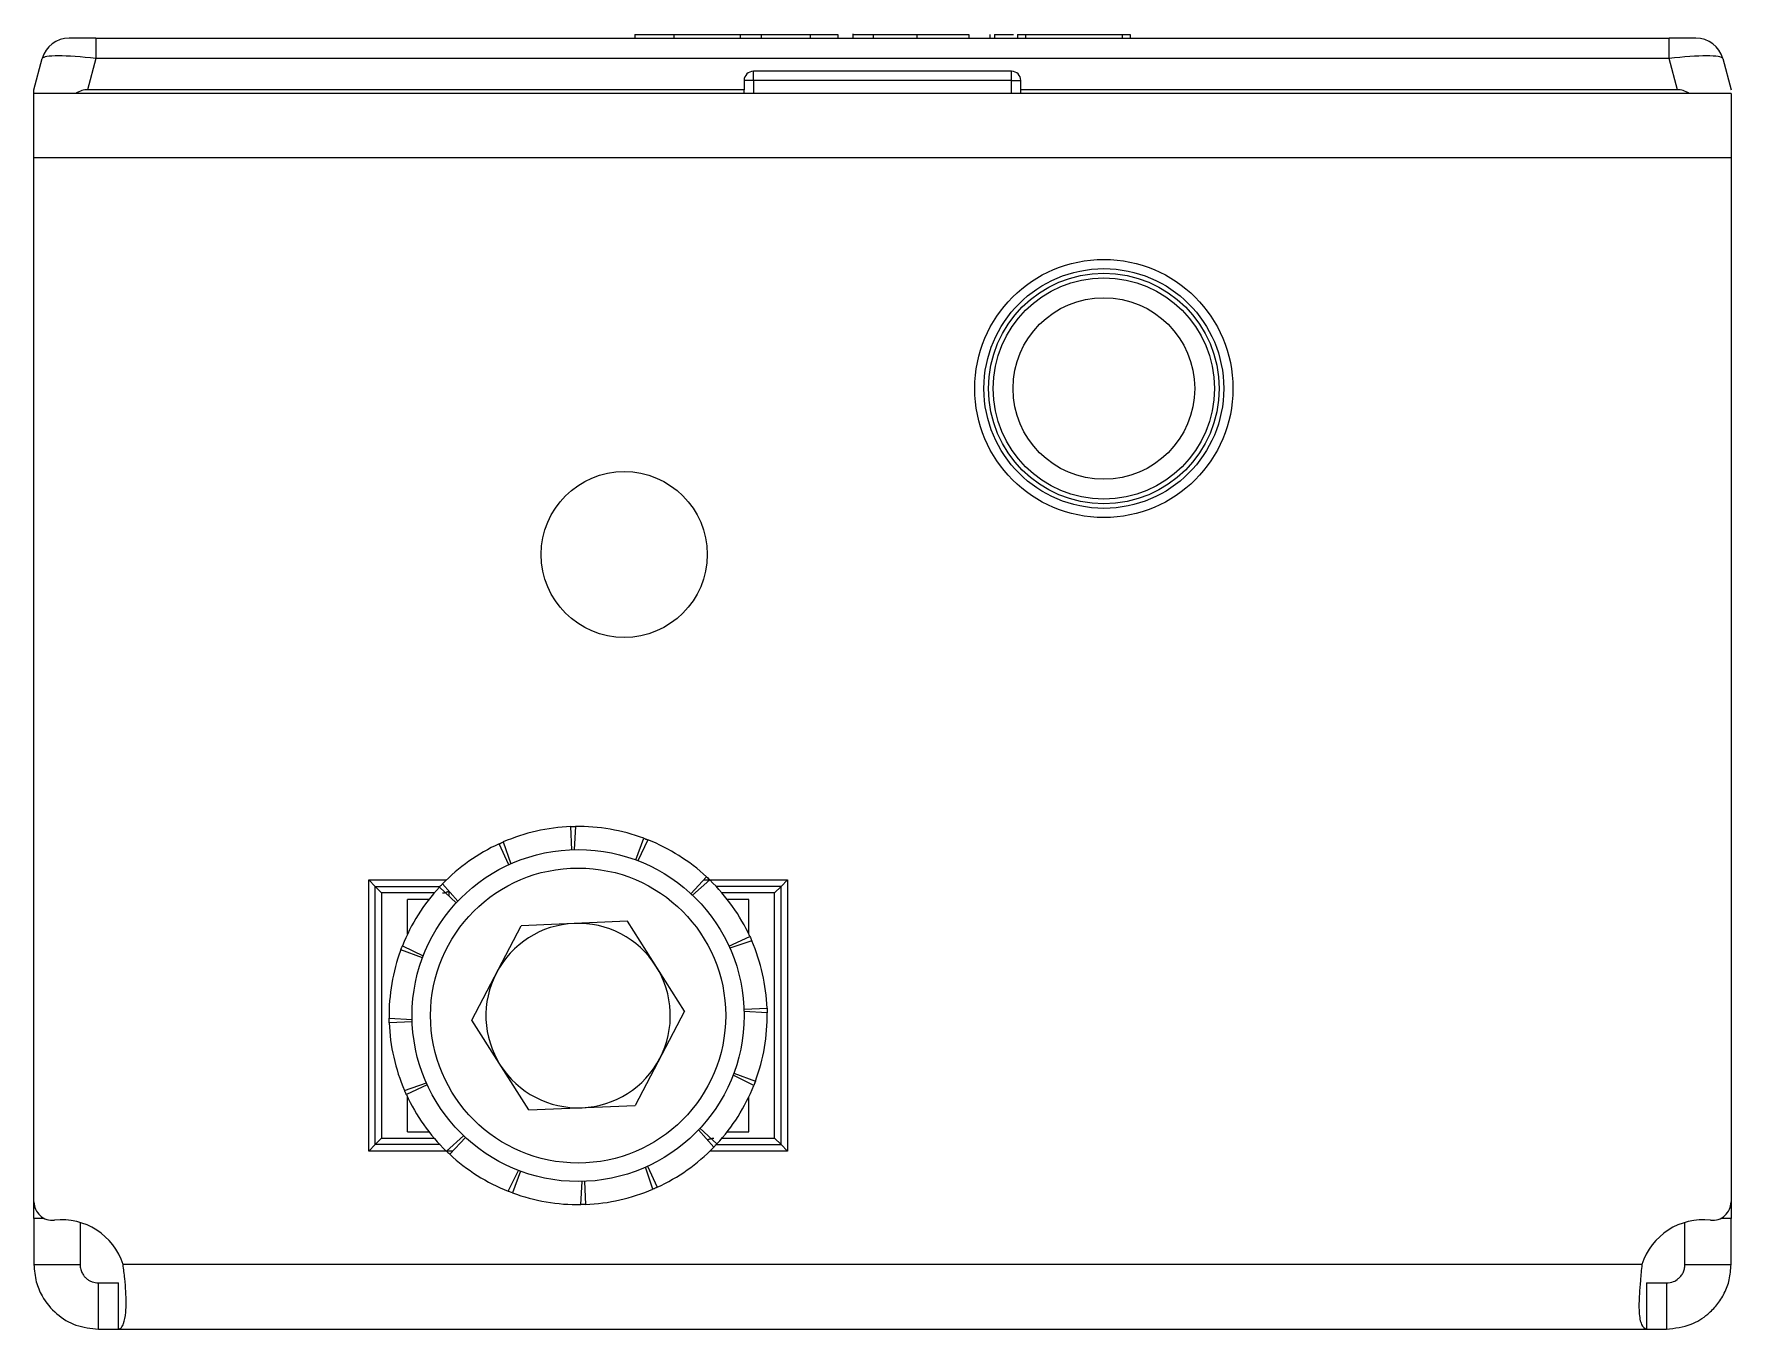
# Model space of a CAD drawing. Header units: millimetres. Extents: x -99 to 5725, y -1371 to 671.
# Drawn here: x 1643.6 to 1735.6, y -484.7 to -414.5 of the extents above; entities that cross this region are included whole.
import ezdxf

# ---------------------------------------------------------------- set-up
doc = ezdxf.new("R2010")
doc.units = ezdxf.units.MM

msp = doc.modelspace()

# ---------------------------------------------------------------- linework, layer by layer
at = {"color": 7, "linetype": 'Continuous', "lineweight": 25}
for p, q in [((1646.998, -414.722), (1645.549, -414.722)), ((1646.998, -414.722), (1732.297, -414.722)), ((1676.22, -414.522), (1676.22, -414.722)), ((1681.875, -414.522), (1681.935, -414.522)), ((1681.935, -414.522), (1681.935, -414.722)), ((1681.935, -414.522), (1683.066, -414.522)), ((1683.066, -414.522), (1683.066, -414.722)), ((1683.066, -414.522), (1685.733, -414.522)), ((1685.733, -414.522), (1685.733, -414.722)), ((1685.733, -414.522), (1687.221, -414.522)), ((1687.221, -414.522), (1687.221, -414.722)), ((1688.033, -414.497), (1688.033, -414.722)), ((1691.501, -414.522), (1694.33, -414.522)), ((1694.33, -414.522), (1694.33, -414.722)), ((1695.472, -414.522), (1695.472, -414.722)), ((1695.725, -414.522), (1695.725, -414.722)), ((1696.961, -414.522), (1696.961, -414.722)), ((1697.396, -414.522), (1702.64, -414.522)), ((1703.075, -414.522), (1703.075, -414.722)), ((1733.746, -414.722), (1732.297, -414.722)), ((1643.647, -417.522), (1644.1, -415.833)), ((1735.195, -415.833), (1735.647, -417.522)), ((1696.647, -416.522), (1682.647, -416.522)), ((1643.647, -417.722), (1643.647, -417.522)), ((1682.147, -417.522), (1646.545, -417.522)), ((1682.147, -417.022), (1682.147, -417.522)), ((1682.147, -417.722), (1682.147, -417.522)), ((1697.147, -417.522), (1697.147, -417.022)), ((1732.75, -417.522), (1697.147, -417.522)), ((1697.147, -417.722), (1697.147, -417.522)), ((1735.647, -417.722), (1643.647, -417.722)), ((1643.647, -421.222), (1643.647, -417.722)), ((1735.647, -417.722), (1735.647, -421.222)), ((1643.647, -477.821), (1643.647, -421.222)), ((1735.647, -421.222), (1735.647, -477.821)), ((1672.8, -458.728), (1672.752, -457.479)), ((1673.002, -457.473), (1672.926, -458.724)), ((1676.268, -459.28), (1676.702, -458.108)), ((1669.385, -459.546), (1668.863, -458.41)), ((1669.091, -458.309), (1669.499, -459.494)), ((1676.935, -458.197), (1676.386, -459.324)), ((1661.797, -460.372), (1662.147, -460.722)), ((1662.147, -474.722), (1662.147, -460.722)), ((1662.147, -460.722), (1665.66, -460.722)), ((1662.147, -460.722), (1662.497, -461.072)), ((1666.543, -461.608), (1665.625, -460.759)), ((1665.797, -460.577), (1666.629, -461.516)), ((1679.261, -461.117), (1680.11, -460.2)), ((1680.291, -460.371), (1679.353, -461.203)), ((1684.147, -460.722), (1680.635, -460.722)), ((1683.797, -461.072), (1684.147, -460.722)), ((1684.147, -460.722), (1684.497, -460.372)), ((1684.147, -474.722), (1684.147, -460.722)), ((1663.897, -463.306), (1663.897, -461.422)), ((1665.062, -461.422), (1663.897, -461.422)), ((1666.147, -460.972), (1666.147, -461.242)), ((1682.397, -461.422), (1681.233, -461.422)), ((1682.397, -463.306), (1682.397, -461.422)), ((1675.819, -462.604), (1670.051, -462.849)), ((1678.916, -467.476), (1675.819, -462.604)), ((1667.379, -467.967), (1670.051, -462.849)), ((1681.323, -463.959), (1682.459, -463.437)), ((1682.56, -463.665), (1681.375, -464.074)), ((1664.706, -464.601), (1663.533, -464.167)), ((1663.623, -463.934), (1664.75, -464.483)), ((1682.141, -467.374), (1683.39, -467.326)), ((1662.898, -467.867), (1664.15, -467.943)), ((1664.154, -468.069), (1662.905, -468.117)), ((1670.476, -472.84), (1667.379, -467.967)), ((1678.916, -467.476), (1676.244, -472.594)), ((1683.396, -467.576), (1682.145, -467.5)), ((1682.672, -471.509), (1681.545, -470.96)), ((1681.589, -470.842), (1682.761, -471.276)), ((1663.734, -471.778), (1664.92, -471.369)), ((1664.971, -471.484), (1663.836, -472.006)), ((1663.897, -474.022), (1663.897, -472.137)), ((1670.476, -472.84), (1676.244, -472.594)), ((1682.397, -474.022), (1682.397, -472.137)), ((1662.147, -474.722), (1662.497, -474.372)), ((1663.897, -474.022), (1665.062, -474.022)), ((1666.003, -475.072), (1666.942, -474.24)), ((1667.034, -474.326), (1666.184, -475.244)), ((1680.498, -474.866), (1679.666, -473.927)), ((1679.752, -473.835), (1680.669, -474.684)), ((1681.233, -474.022), (1682.397, -474.022)), ((1683.797, -474.372), (1684.147, -474.722)), ((1661.797, -475.072), (1662.147, -474.722)), ((1665.66, -474.722), (1662.147, -474.722)), ((1680.635, -474.722), (1684.147, -474.722)), ((1684.147, -474.722), (1684.497, -475.072)), ((1669.36, -477.246), (1669.909, -476.119)), ((1670.026, -476.163), (1669.593, -477.336)), ((1677.204, -477.135), (1676.795, -475.949)), ((1676.91, -475.897), (1677.432, -477.033)), ((1673.293, -477.971), (1673.369, -476.719)), ((1673.494, -476.715), (1673.543, -477.964)), ((1643.647, -478.718), (1643.647, -477.821)), ((1735.647, -477.821), (1735.647, -478.718)), ((1643.647, -478.718), (1643.647, -481.222)), ((1646.147, -478.939), (1646.147, -481.222)), ((1733.147, -481.222), (1733.147, -478.939)), ((1735.647, -481.222), (1735.647, -478.718)), ((1643.647, -481.222), (1646.147, -481.222)), ((1733.147, -481.222), (1735.647, -481.222)), ((1647.147, -484.722), (1647.147, -482.222)), ((1647.147, -482.222), (1648.234, -482.222)), ((1648.234, -484.722), (1648.234, -482.222)), ((1731.061, -482.222), (1731.061, -484.722)), ((1731.061, -482.222), (1732.147, -482.222)), ((1732.147, -482.222), (1732.147, -484.722)), ((1647.147, -484.722), (1648.234, -484.722)), ((1648.234, -484.722), (1731.061, -484.722)), ((1731.061, -484.722), (1732.147, -484.722))]:
    msp.add_line(p, q, dxfattribs=at)
at = {"color": 8, "linetype": 'Continuous', "lineweight": 18}
for p, q in [((1646.998, -414.722), (1646.998, -415.833)), ((1678.33, -414.522), (1678.33, -414.722)), ((1689.139, -414.522), (1689.139, -414.722)), ((1691.501, -414.522), (1691.501, -414.722)), ((1697.396, -414.522), (1697.396, -414.722)), ((1702.64, -414.522), (1702.64, -414.722)), ((1732.297, -415.833), (1732.297, -414.722)), ((1646.998, -415.833), (1646.545, -417.522)), ((1732.297, -415.833), (1646.998, -415.833)), ((1732.75, -417.522), (1732.297, -415.833)), ((1682.647, -417.022), (1682.647, -416.522)), ((1696.647, -417.022), (1696.647, -416.522)), ((1682.647, -417.022), (1682.147, -417.022)), ((1682.647, -417.022), (1682.647, -417.722)), ((1696.647, -417.022), (1682.647, -417.022)), ((1696.647, -417.022), (1697.147, -417.022)), ((1696.647, -417.722), (1696.647, -417.022)), ((1735.647, -421.222), (1643.647, -421.222)), ((1661.797, -475.072), (1661.797, -460.372)), ((1661.797, -460.372), (1666.003, -460.372)), ((1679.951, -460.372), (1680.291, -460.372)), ((1680.292, -460.372), (1684.497, -460.372)), ((1684.497, -460.372), (1684.497, -475.072)), ((1665.347, -461.072), (1662.497, -461.072)), ((1662.497, -461.072), (1662.497, -474.372)), ((1683.797, -461.072), (1680.947, -461.072)), ((1683.797, -474.372), (1683.797, -461.072)), ((1662.497, -474.372), (1665.347, -474.372)), ((1680.947, -474.372), (1683.797, -474.372)), ((1666.003, -475.072), (1661.797, -475.072)), ((1666.344, -475.072), (1666.003, -475.072)), ((1684.497, -475.072), (1680.292, -475.072)), ((1644.207, -478.718), (1643.647, -478.718)), ((1735.647, -478.718), (1735.088, -478.718)), ((1730.815, -481.222), (1648.479, -481.222))]:
    msp.add_line(p, q, dxfattribs=at)
at = {"color": 7, "linetype": 'Continuous', "lineweight": 25}
for centre, radius in [((1701.647, -433.722), 7), ((1701.647, -433.722), 6.5), ((1701.647, -433.722), 6), ((1701.647, -433.722), 4.925), ((1675.647, -442.722), 4.5), ((1673.147, -467.722), 9)]:
    msp.add_circle(centre, radius, dxfattribs=at)
at = {"color": 8, "linetype": 'Continuous', "lineweight": 18}
for centre, radius in [((1701.647, -433.722), 6.25), ((1673.147, -467.722), 8)]:
    msp.add_circle(centre, radius, dxfattribs=at)
at = {"color": 7, "linetype": 'Continuous', "lineweight": 25}
for centre, radius, start, end in [((1645.549, -416.222), 1.5, 90, 165), ((1733.746, -416.222), 1.5, 15, 90), ((1682.647, -417.022), 0.5, 90, 180), ((1696.647, -417.022), 0.5, 0, 90), ((1673.147, -467.722), 10.25, 92.21037, 113.31447), ((1673.147, -467.722), 10.25, 69.71037, 90.81447), ((1673.147, -467.722), 10.25, 114.71037, 135.81447), ((1673.147, -467.722), 10.25, 47.21037, 68.31447), ((1673.147, -467.722), 10.25, 137.21037, 158.31447), ((1673.147, -467.722), 10.25, 24.71037, 45.81447), ((1673.147, -467.722), 5, 92.43345, 152.43345), ((1673.147, -467.722), 5, 32.43345, 92.43345), ((1673.147, -467.722), 10.25, 2.21037, 23.31447), ((1673.147, -467.722), 10.25, 159.71037, 180.81447), ((1673.147, -467.722), 5, 152.43345, 212.43345), ((1673.147, -467.722), 5, 332.43345, 32.43345), ((1673.147, -467.722), 10.25, 182.21037, 203.31447), ((1673.147, -467.722), 10.25, 339.71037, 0.81447), ((1673.147, -467.722), 5, 272.43345, 332.43345), ((1673.147, -467.722), 5, 212.43345, 272.43345), ((1673.147, -467.722), 10.25, 317.21037, 338.31447), ((1673.147, -467.722), 10.25, 204.71037, 225.81447), ((1673.147, -467.722), 10.25, 227.21037, 248.31447), ((1673.147, -467.722), 10.25, 294.71037, 315.81447), ((1673.147, -467.722), 10.25, 249.71037, 270.81447), ((1673.147, -467.722), 10.25, 272.21037, 293.31447), ((1644.647, -477.821), 1, 180, 276.37937), ((1734.647, -477.821), 1, 263.62063, 0), ((1645.147, -482.293), 3.5, 17.82529, 96.37937), ((1734.147, -482.293), 3.5, 83.62063, 162.17471)]:
    msp.add_arc(centre, radius, start, end, dxfattribs=at)
at = {"color": 8, "linetype": 'Continuous', "lineweight": 18}
for centre, major_axis, start_param, end_param in [((1647.102, -416.222), (3.003, -0.382), 1.621093, 3.124852), ((1732.193, -416.222), (3.003, 0.382), 0.016741, 1.520499)]:
    msp.add_ellipse(centre, major_axis=major_axis, ratio=0.123038, start_param=start_param, end_param=end_param, dxfattribs=at)
at = {"color": 7, "linetype": 'Continuous', "lineweight": 25}
for centre, major_axis, start_param, end_param in [((1643.647, -429.113), (3.099, 11.565), 0.067037, 0.253072), ((1735.647, -429.113), (-3.099, 11.565), 6.030113, 6.216148)]:
    msp.add_ellipse(centre, major_axis=major_axis, ratio=0.250563, start_param=start_param, end_param=end_param, dxfattribs=at)
for points, knots in [([(1676.22, -414.522), (1676.59, -414.522), (1677.279, -414.522), (1677.997, -414.522), (1678.33, -414.522)], [0, 0, 0, 0, 0.5368, 1, 1, 1, 1]), ([(1678.33, -414.522), (1678.831, -414.522), (1679.767, -414.522), (1680.959, -414.522), (1681.684, -414.522), (1681.865, -414.522), (1681.875, -414.522)], [0, 0, 0, 0, 0.381983, 0.713352, 0.984017, 1, 1, 1, 1]), ([(1688.05, -414.522), (1688.045, -414.522), (1688.017, -414.522), (1688.175, -414.522), (1688.543, -414.522), (1688.929, -414.522), (1689.139, -414.522)], [0, 0, 0, 0, 0.061615, 0.333035, 0.637399, 1, 1, 1, 1]), ([(1689.139, -414.522), (1689.298, -414.522), (1689.657, -414.522), (1690.457, -414.522), (1691.089, -414.522), (1691.501, -414.522)], [0, 0, 0, 0, 0.216742, 0.489643, 1, 1, 1, 1]), ([(1695.725, -414.522), (1695.777, -414.522), (1695.886, -414.522), (1696.187, -414.522), (1696.471, -414.522), (1696.676, -414.522), (1696.74, -414.522)], [0, 0, 0, 0, 0.255277, 0.538303, 0.854078, 1, 1, 1, 1]), ([(1695.901, -414.522), (1696.015, -414.522), (1696.259, -414.522), (1696.564, -414.522), (1696.74, -414.522), (1696.74, -414.522)], [0, 0, 0, 0, 0.466249, 0.997338, 1, 1, 1, 1]), ([(1696.961, -414.522), (1696.97, -414.522), (1696.986, -414.522), (1697.102, -414.522), (1697.244, -414.522), (1697.345, -414.522), (1697.396, -414.522)], [0, 0, 0, 0, 0.285248, 0.560563, 0.777151, 1, 1, 1, 1]), ([(1702.64, -414.522), (1702.705, -414.522), (1702.833, -414.522), (1702.974, -414.522), (1703.059, -414.522), (1703.07, -414.522), (1703.075, -414.522)], [0, 0, 0, 0, 0.281303, 0.555629, 0.773878, 1, 1, 1, 1]), ([(1672.752, -457.479), (1672.794, -457.478), (1672.856, -457.476), (1672.939, -457.474), (1672.981, -457.473), (1673.002, -457.473)], [0, 0, 0, 0, 0.499981, 0.749988, 1, 1, 1, 1]), ([(1676.702, -458.108), (1676.741, -458.122), (1676.799, -458.144), (1676.877, -458.174), (1676.916, -458.189), (1676.935, -458.197)], [0, 0, 0, 0, 0.499981, 0.749988, 1, 1, 1, 1]), ([(1668.863, -458.41), (1668.9, -458.393), (1668.957, -458.367), (1669.033, -458.333), (1669.072, -458.317), (1669.091, -458.309)], [0, 0, 0, 0, 0.499981, 0.749988, 1, 1, 1, 1]), ([(1665.625, -460.759), (1665.654, -460.728), (1665.696, -460.683), (1665.754, -460.622), (1665.783, -460.592), (1665.797, -460.577)], [0, 0, 0, 0, 0.499981, 0.749988, 1, 1, 1, 1]), ([(1680.11, -460.2), (1680.141, -460.228), (1680.186, -460.271), (1680.247, -460.328), (1680.277, -460.357), (1680.291, -460.371)], [0, 0, 0, 0, 0.499981, 0.749988, 1, 1, 1, 1]), ([(1682.459, -463.437), (1682.476, -463.475), (1682.502, -463.531), (1682.536, -463.608), (1682.552, -463.646), (1682.56, -463.665)], [0, 0, 0, 0, 0.499981, 0.749988, 1, 1, 1, 1]), ([(1663.533, -464.167), (1663.548, -464.128), (1663.57, -464.07), (1663.6, -463.992), (1663.615, -463.953), (1663.623, -463.934)], [0, 0, 0, 0, 0.499981, 0.749988, 1, 1, 1, 1]), ([(1683.39, -467.326), (1683.391, -467.368), (1683.393, -467.43), (1683.395, -467.513), (1683.396, -467.555), (1683.396, -467.576)], [0, 0, 0, 0, 0.499981, 0.749988, 1, 1, 1, 1]), ([(1662.905, -468.117), (1662.904, -468.075), (1662.901, -468.013), (1662.899, -467.93), (1662.899, -467.888), (1662.898, -467.867)], [0, 0, 0, 0, 0.499981, 0.749988, 1, 1, 1, 1]), ([(1663.836, -472.006), (1663.819, -471.969), (1663.793, -471.912), (1663.759, -471.836), (1663.743, -471.797), (1663.734, -471.778)], [0, 0, 0, 0, 0.4999808, 0.7499881, 1, 1, 1, 1]), ([(1682.761, -471.276), (1682.747, -471.315), (1682.725, -471.373), (1682.695, -471.451), (1682.68, -471.49), (1682.672, -471.509)], [0, 0, 0, 0, 0.4999808, 0.7499881, 1, 1, 1, 1]), ([(1680.669, -474.684), (1680.641, -474.715), (1680.598, -474.761), (1680.541, -474.821), (1680.512, -474.851), (1680.498, -474.866)], [0, 0, 0, 0, 0.499981, 0.749988, 1, 1, 1, 1]), ([(1666.184, -475.244), (1666.154, -475.215), (1666.108, -475.173), (1666.048, -475.115), (1666.018, -475.086), (1666.003, -475.072)], [0, 0, 0, 0, 0.4999808, 0.7499881, 1, 1, 1, 1]), ([(1669.593, -477.336), (1669.554, -477.321), (1669.496, -477.299), (1669.418, -477.269), (1669.379, -477.254), (1669.36, -477.246)], [0, 0, 0, 0, 0.499981, 0.749988, 1, 1, 1, 1]), ([(1677.432, -477.033), (1677.394, -477.05), (1677.337, -477.076), (1677.261, -477.11), (1677.223, -477.126), (1677.204, -477.135)], [0, 0, 0, 0, 0.499981, 0.749988, 1, 1, 1, 1]), ([(1673.543, -477.964), (1673.501, -477.965), (1673.439, -477.968), (1673.355, -477.97), (1673.314, -477.97), (1673.293, -477.971)], [0, 0, 0, 0, 0.499981, 0.749988, 1, 1, 1, 1]), ([(1643.647, -481.222), (1643.672, -481.538), (1643.718, -482.128), (1644.118, -483.073), (1644.831, -483.94), (1645.928, -484.597), (1646.734, -484.679), (1647.147, -484.722)], [0, 0, 0, 0, 0.1708405, 0.3192172, 0.5481031, 0.7678223, 1, 1, 1, 1]), ([(1646.147, -481.222), (1646.154, -481.312), (1646.167, -481.479), (1646.261, -481.7), (1646.376, -481.867), (1646.506, -481.995), (1646.646, -482.092), (1646.87, -482.198), (1647.033, -482.212), (1647.147, -482.222)], [0, 0, 0, 0, 0.154359, 0.287283, 0.400435, 0.496544, 0.604314, 0.723151, 1, 1, 1, 1]), ([(1648.234, -484.722), (1648.287, -484.705), (1648.387, -484.673), (1648.534, -484.39), (1648.635, -483.928), (1648.652, -483.299), (1648.632, -482.684), (1648.577, -481.978), (1648.512, -481.477), (1648.479, -481.222)], [0, 0, 0, 0, 0.1440667, 0.2712756, 0.4749075, 0.5979974, 0.7263376, 0.8602454, 1, 1, 1, 1]), ([(1730.815, -481.222), (1730.785, -481.516), (1730.729, -482.068), (1730.66, -482.97), (1730.638, -483.853), (1730.775, -484.578), (1730.963, -484.673), (1731.061, -484.722)], [0, 0, 0, 0, 0.16069, 0.301312, 0.521951, 0.753573, 1, 1, 1, 1]), ([(1732.147, -482.222), (1732.274, -482.209), (1732.488, -482.187), (1732.756, -482.029), (1732.935, -481.85), (1733.051, -481.667), (1733.132, -481.452), (1733.142, -481.3), (1733.147, -481.222)], [0, 0, 0, 0, 0.296302, 0.497469, 0.615497, 0.73607, 0.863114, 1, 1, 1, 1]), ([(1732.147, -484.722), (1732.604, -484.671), (1733.409, -484.581), (1734.319, -484.012), (1734.91, -483.412), (1735.31, -482.78), (1735.592, -482.036), (1735.628, -481.498), (1735.647, -481.222)], [0, 0, 0, 0, 0.254149, 0.448213, 0.574908, 0.708872, 0.850468, 1, 1, 1, 1])]:
    msp.add_open_spline(points, degree=3, knots=knots, dxfattribs=at)
at = {"color": 8, "linetype": 'Continuous', "lineweight": 18}
for points, knots in [([(1665.797, -461.072), (1665.836, -461.069), (1665.899, -461.064), (1665.979, -461.043), (1666.039, -461.021), (1666.089, -460.999), (1666.124, -460.984), (1666.144, -460.974), (1666.146, -460.972), (1666.147, -460.972)], [0, 0, 0, 0, 0.208592, 0.336235, 0.479855, 0.625864, 0.760785, 0.885235, 1, 1, 1, 1]), ([(1680.147, -474.472), (1680.149, -474.471), (1680.151, -474.47), (1680.171, -474.459), (1680.206, -474.444), (1680.256, -474.422), (1680.316, -474.4), (1680.395, -474.379), (1680.458, -474.374), (1680.497, -474.372)], [0, 0, 0, 0, 0.114765, 0.239215, 0.374136, 0.520145, 0.663765, 0.791408, 1, 1, 1, 1])]:
    msp.add_open_spline(points, degree=3, knots=knots, dxfattribs=at)

doc.saveas('drawing.dxf')
